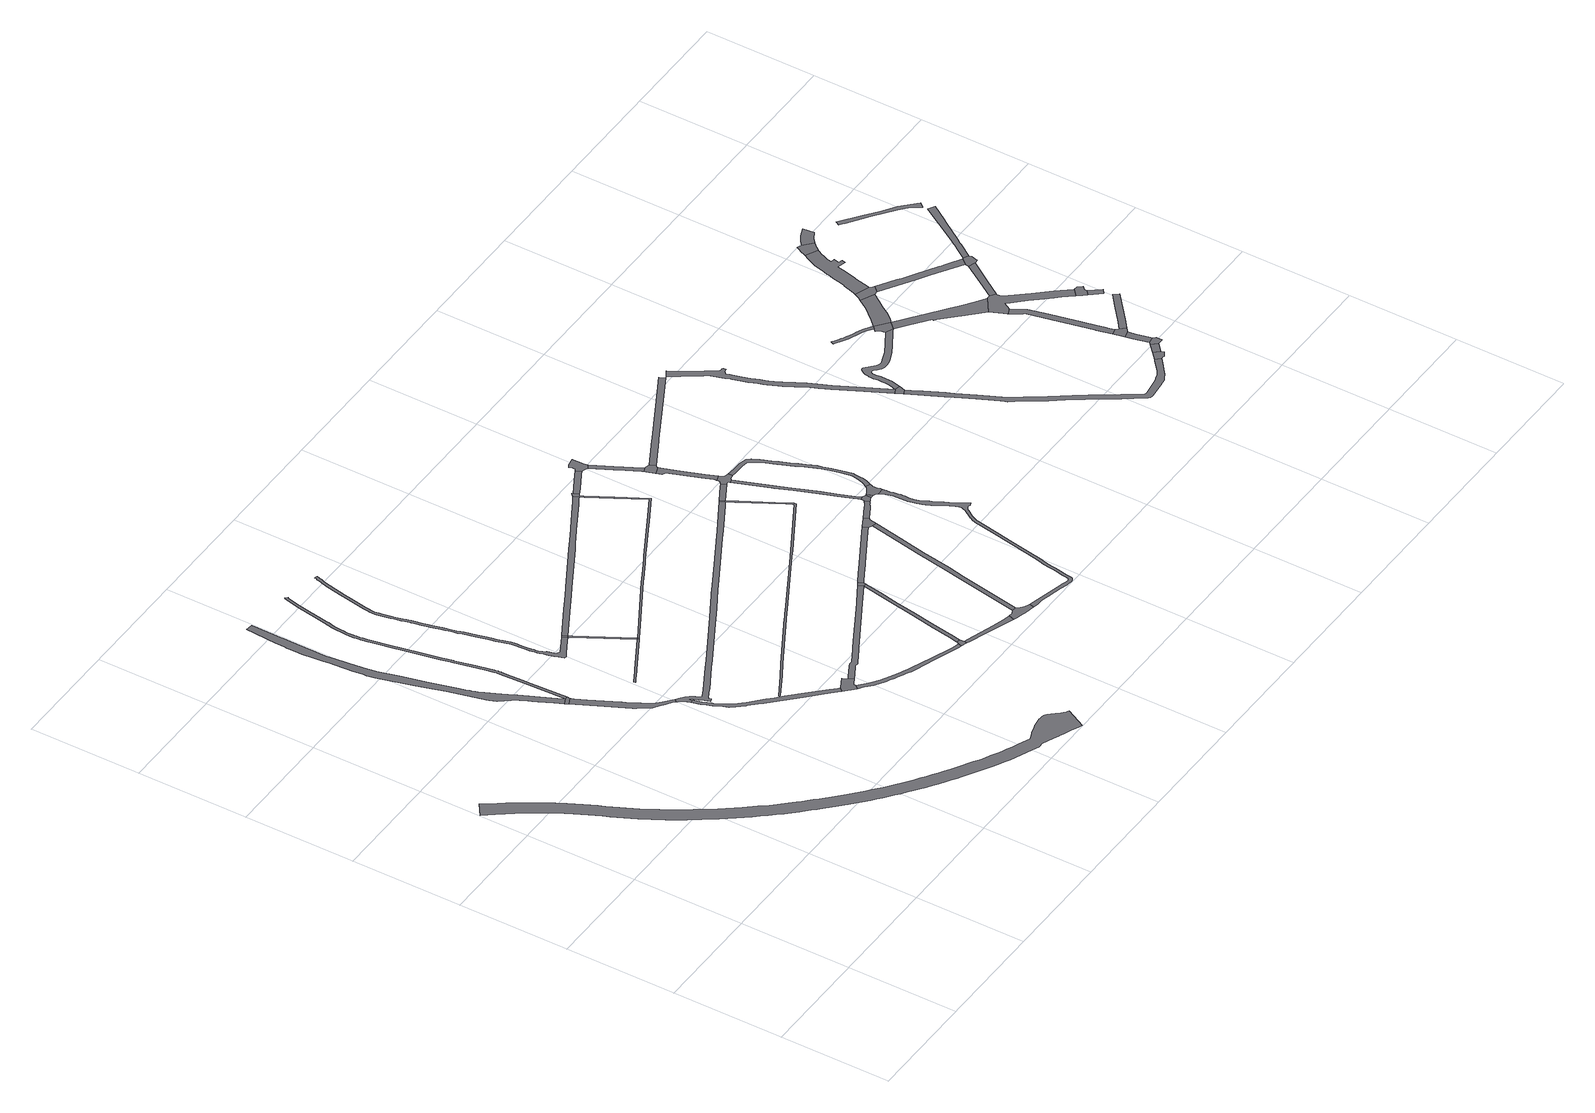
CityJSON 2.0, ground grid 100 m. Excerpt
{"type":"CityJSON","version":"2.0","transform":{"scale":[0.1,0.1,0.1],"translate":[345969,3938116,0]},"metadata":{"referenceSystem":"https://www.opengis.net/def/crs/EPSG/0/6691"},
"CityObjects":{
"road1":{"type":"Road","attributes":{"function":"3","RoadStructureAttribute.sectionType":"1"},"geometry":[{"type":"MultiSurface","lod":"1","boundaries":[[[0,1,2,3,4,5,6,7,8,9,10,11,12,13,14,15,16,17,18,19,20,21,22,23,24,25,26,27,28,29,30,31,32,33,34,35,36,37,38,39,40,41,42,43,44,45,46,47,48,49,50,51,52,53,54,55,56,57,58,59,60,61,62,63,64,65,66,67,68,69,70,71,72,73,74,75,76,77,78,79,80,81,82,83,84,85,86,87,88,89,90,91,92,93,94,95,96,97,98,99,100,101,102,103,104,105,106,107,108,109,110,111,112,113,114,115,116,117,118,119,120,121,122,123,124,125,126,127,128,129,130,131,132,133,134,135,136,137,138,139,140,141,142,143,144,145,146,147,148,149,150,151,152,153,154,155,156,157,158,159,160,161,162,163,164,165,166,167,168,169,170,171,172,173,174,175,176,177,178,179,180,181,182,183,184,185,186,187,188,189,190,191,192,193,194,195,196,197,198,199,200,201,202,203,204]]]}]},
"road2":{"type":"Road","geometry":[{"type":"MultiSurface","lod":"1","boundaries":[[[205,206,207,208,209]]]}]},
"road3":{"type":"Road","attributes":{"RoadStructureAttribute.sectionType":"1"},"geometry":[{"type":"MultiSurface","lod":"1","boundaries":[[[210,211,212,213,214,215,216,217,218,219,220,221,222,223,224,225,226,227,228,229,230,231,232,233,234,235,236,237,238,239,240,241,242,243,244,245,246,247,248,249,250,205,209,251,252,253,254,255,256,257,258,259,260,261,262,263,264,265,266,267,268,269,270,271,272,273,274,275,276,277,278,279,280,281,282,283]]]}]},
"road4":{"type":"Road","geometry":[{"type":"MultiSurface","lod":"1","boundaries":[[[284,285,286,287,288,289,290,291,292,293,294,295,296,297,207,206,298,299,300,301,302,303,304,305,306,307,308,309,310,311,312]]]}]},
"road5":{"type":"Road","attributes":{"RoadStructureAttribute.sectionType":"1"},"geometry":[{"type":"MultiSurface","lod":"1","boundaries":[[[313,314,315,316,317,318,319,320,321,322,323,324,325,326,327,328,329,330,331,332,333,334,335,336,337,338,339,340,341,342,343,209,208,344,345,346,347,348,349,350,351,352,353,354,355,356,357,358,359,360,361,362,363,364,365,366,367,368,369,370,371,372,373,374,375,376,377,378,379,380]]]}]},
"road6":{"type":"Road","geometry":[{"type":"MultiSurface","lod":"1","boundaries":[[[381,382,383,384,385,386,387,388,389,390,391,392,393,394,395,396,397,398,399,400,401,402,403,404,405,406,407,408,409,410,411,412]]]}]},
"road7":{"type":"Road","attributes":{"RoadStructureAttribute.sectionType":"1"},"geometry":[{"type":"MultiSurface","lod":"1","boundaries":[[[413,414,415,416,417,418,419,420,421]]]}]},
"road8":{"type":"Road","geometry":[{"type":"MultiSurface","lod":"1","boundaries":[[[422,423,424,425]]]}]},
"road9":{"type":"Road","attributes":{"RoadStructureAttribute.sectionType":"1"},"geometry":[{"type":"MultiSurface","lod":"1","boundaries":[[[426,427,428,429,430,431,432,433,434,435,436,437,438,439,440,441,442,443,444,445,446,447,448,449,450,451,452,453,454,455,456,457,458,459,460,461,462,463,464,465,466,467,468,469,470,471,472,473,474,475,476,477,478,479,480,481,482,483,484,485,486,487,488,489,490,491,492,493,494,495,496,497,498,499,500,501,502,503,504,505,506,507,508,509,510,511,512,513,514,515,516,517,518,519,520,521,522,523,524,525,526,527,528,529,530,531,532,533,534,535,536,537,538,539,540,541,542,543,544,545,546,547,548,549,550,551,552,553,422,425]]]}]},
"road10":{"type":"Road","geometry":[{"type":"MultiSurface","lod":"1","boundaries":[[[554,555,556,557,558,559,560,398,397,561,562,563,564,565,566]]]}]},
"road11":{"type":"Road","attributes":{"RoadStructureAttribute.sectionType":"1"},"geometry":[{"type":"MultiSurface","lod":"1","boundaries":[[[567,568,423,422,569,421]]]}]},
"road12":{"type":"Road","geometry":[{"type":"MultiSurface","lod":"1","boundaries":[[[420,570,571,567,421]]]}]},
"road13":{"type":"Road","attributes":{"RoadStructureAttribute.sectionType":"1"},"geometry":[{"type":"MultiSurface","lod":"1","boundaries":[[[572,573,574,575,576,577,578,579,580,581,582,583,584,585,586,587,588,589,590,591,592,593,594,595,596,597,598,599,600,601,602,603,604,605,606,554,566]]]}]},
"road14":{"type":"Road","attributes":{"RoadStructureAttribute.sectionType":"1"},"geometry":[{"type":"MultiSurface","lod":"1","boundaries":[[[557,607,608,609,610,611,612,613,614,615,616,617,618,619,620,621,622,623,624,625,626,627,628,629,630,631,632,633,634,635,619,636,637,638,639,640,641,642,643,644,645,646,558]]]}]},
"road15":{"type":"Road","attributes":{"RoadStructureAttribute.sectionType":"1"},"geometry":[{"type":"MultiSurface","lod":"1","boundaries":[[[647,648,649,650,651,652,653,654,655,656,657,658,659,660,661,662,663,664,665,666,667,668,669,670,671,672,673,674,675,676,677,678,679,680,681,682,683,684,685,686,687,688,689,690,691,692,693,694,695,696,697,698,669,699,700,701,702,703,704,705,706,707,708,709,710,711,712,713,714,715,716,717,312,311,718,719,381,412]]]}]},
"road16":{"type":"Road","geometry":[{"type":"MultiSurface","lod":"1","boundaries":[[[720,627,626,721,595,594,722]]]}]},
"road17":{"type":"Road","attributes":{"RoadStructureAttribute.sectionType":"1"},"geometry":[{"type":"MultiSurface","lod":"1","boundaries":[[[723,724,725,726,727,728,729,730,731,732,733,424,423,734,735,736,737,738,739,740,741,742,743,744]]]}]},
"road18":{"type":"Road","attributes":{"RoadStructureAttribute.sectionType":"1"},"geometry":[{"type":"MultiSurface","lod":"1","boundaries":[[[745,746,747,748,749,720,722,750,751,752,753]]]}]},
"road19":{"type":"Road","attributes":{"RoadStructureAttribute.sectionType":"1"},"geometry":[{"type":"MultiSurface","lod":"1","boundaries":[[[754,723,744,755,756,757,758,759,760,761,762,763,764,765,571,570,766,767,768,769,770,771,772,773,774,775,776,777,778,779,780,781,782,783]]]}]},
"road20":{"type":"Road","geometry":[{"type":"MultiSurface","lod":"1","boundaries":[[[784,785,786,636,619,635]]]}]},
"road21":{"type":"Road","geometry":[{"type":"MultiSurface","lod":"1","boundaries":[[[787,788,789,790,791,792,793,794,795,796,797,745,753]]]}]},
"road22":{"type":"Road","attributes":{"RoadStructureAttribute.sectionType":"1"},"geometry":[{"type":"MultiSurface","lod":"1","boundaries":[[[798,799,800,801,802,786,785,803,804,805,806,807,808]]]}]},
"road23":{"type":"Road","attributes":{"RoadStructureAttribute.sectionType":"1"},"geometry":[{"type":"MultiSurface","lod":"1","boundaries":[[[809,810,811,812,795,794,813,814,815,816,817,818]]]}]},
"road24":{"type":"Road","geometry":[{"type":"MultiSurface","lod":"1","boundaries":[[[819,820,821,822,823,824,825,783,782]]]}]},
"road25":{"type":"Road","geometry":[{"type":"MultiSurface","lod":"1","boundaries":[[[699,669,698,826]]]}]},
"road26":{"type":"Road","geometry":[{"type":"MultiSurface","lod":"1","boundaries":[[[827,828,829,798,808,818,817]]]}]},
"road27":{"type":"Road","attributes":{"RoadStructureAttribute.sectionType":"1"},"geometry":[{"type":"MultiSurface","lod":"1","boundaries":[[[790,830,831,832,833,834,835,836,837,838,839,840,841,842,843,844,845,846,847,848,849,850,851,852,853,854,855,856,857,858,859,860,861,862,863,864,865,866,867,868,869,870,871,872,873,874,875,876,877,878,879,880,881,882,883,884,885,886,887,888,889,890,891,892,893,894,895,896,897,898,899,900,901,902,903,904,905,906,907,908,909,910,911,912,913,914,915,916,917,918,919,920,921,922,923,924,925,926,927,928,929,930,931,932,933,934,935,936,937,938,939,940,941,942,943,944,945,946,947,948,949,950,951,952,953,954,955,956,791]]]}]},
"road28":{"type":"Road","geometry":[{"type":"MultiSurface","lod":"1","boundaries":[[[957,958,959,960,961,962,963,823,822,964,965,966,967,968,969,970,971,972,973]]]}]},
"road29":{"type":"Road","attributes":{"RoadStructureAttribute.sectionType":"1"},"geometry":[{"type":"MultiSurface","lod":"1","boundaries":[[[974,826,698,975,976]]]}]},
"road30":{"type":"Road","attributes":{"RoadStructureAttribute.sectionType":"1"},"geometry":[{"type":"MultiSurface","lod":"1","boundaries":[[[977,978,979,980,966,965,981,982,983,984]]]}]},
"road31":{"type":"Road","attributes":{"RoadStructureAttribute.sectionType":"1"},"geometry":[{"type":"MultiSurface","lod":"1","boundaries":[[[985,986,987,829,828,988,989,990,991,992,993,994,995,996]]]}]},
"road32":{"type":"Road","geometry":[{"type":"MultiSurface","lod":"1","boundaries":[[[997,998,999,1000,977,984,1001,1002]]]}]},
"road33":{"type":"Road","attributes":{"RoadStructureAttribute.sectionType":"1"},"geometry":[{"type":"MultiSurface","lod":"1","boundaries":[[[1003,1004,1005,997,1002,1006,1007,1008,1009,1010,1011]]]}]},
"road34":{"type":"Road","geometry":[{"type":"MultiSurface","lod":"1","boundaries":[[[1010,1012,1013,976,975,1014,1015,1016,1017,1018,1019,1020,1021,1022,1023,1024,1025,1026,1027,1011]]]}]},
"road35":{"type":"Road","attributes":{"RoadStructureAttribute.sectionType":"1"},"geometry":[{"type":"MultiSurface","lod":"1","boundaries":[[[1028,1029,1030,1031,1032,1033,1034,1035,1018,1017,1036,1037,1038,1039,1040,1041,1042,1043]]]}]},
"road36":{"type":"Road","geometry":[{"type":"MultiSurface","lod":"1","boundaries":[[[1044,1028,1043,1045,1046,996,995,1047,1048,1049,1050,1051,1052]]]}]},
"road37":{"type":"Road","attributes":{"RoadStructureAttribute.sectionType":"1"},"geometry":[{"type":"MultiSurface","lod":"1","boundaries":[[[1051,1053,1054,1055,1052]]]}]},
"road38":{"type":"Road","geometry":[{"type":"MultiSurface","lod":"1","boundaries":[[[1056,1057,1055,1054,1058,1059,1060,902,901,1061,1062,1063,1064,1065,1066,1067]]]}]},
"road39":{"type":"Road","attributes":{"RoadStructureAttribute.sectionType":"1"},"geometry":[{"type":"MultiSurface","lod":"1","boundaries":[[[1021,1068,1069,1070,1071,1072,1073,1074,1075,1076,1077,1078,1079,1080,1081,1082,1083,1084,1085,1086,1087,1088,1067,1066,1089,1090,1091,1092,1093,1094,1095,1096,1097,1098,1099,1100,1101,1102,1103,1104,1105,1106,1107,1108,1109,1110,1111,1112,1113,1114,1022]]]}]},
"road40":{"type":"Road","attributes":{"RoadStructureAttribute.sectionType":"7"},"geometry":[{"type":"MultiSurface","lod":"1","boundaries":[[[1115,1116,1117,1118,1000,999,1119,1120,1121,1122]]]}]},
"road41":{"type":"Road","attributes":{"RoadStructureAttribute.sectionType":"1"},"geometry":[{"type":"MultiSurface","lod":"1","boundaries":[[[1123,1124,1125,1126,1127,1128,1129,1130,1131,1132,1133,1134,1135,1136,1137,1138,1139,1140,1141,1142,1143,1144,1145,1146,1147,1148,1149,1150,1151,1152,1153,1154,1155,1156,1157,1158,1159,1160,1161,1162,1163,1164,1165,1166,1167,1168,1169,1170,1171,1172,1173,1174,1175,1176,1177,1178,1179,1180,1181,1182,1183]]]}]},
"road42":{"type":"Road","geometry":[{"type":"MultiSurface","lod":"1","boundaries":[[[1148,1184,1185,1186,1149]]]}]},
"road43":{"type":"Road","attributes":{"RoadStructureAttribute.sectionType":"1"},"geometry":[{"type":"MultiSurface","lod":"1","boundaries":[[[1186,1187,1188,1189,1190,1191,1192,1193,1194,1195,1196,1197,1198,1199,1200,1201,1202,1203,1204,1205,1206,1207,1208,1209,1210,1211,1212,1213,1214,1215,1216,1217,1218,1219,1220,1221,1222,1223,1224,1225,1226,1227,1228,1229,1230,1231,1232,1233,1234,1235,1236,1237,1238,1239,1240,1149]]]}]},
"road44":{"type":"Road","attributes":{"RoadStructureAttribute.sectionType":"1"},"geometry":[{"type":"MultiSurface","lod":"1","boundaries":[[[1184,1241,1242,1243,1244,1245,1246,1247,1248,1249,1250,1251,1252,1253,1254,1255,1256,1257,1258,1259,1260,1261,1262,1263,1264,1265,1266,1267,1268,1269,1270,1271,1272,1273,1274,1275,1276,1277,1278,1279,1280,1281,1282,1283,1284,1285,1286,1287,1288,1289,1290,1291,1292,1293,1294,1295,1296,1297,1298,1299,1300,1185]]]}]},
"road45":{"type":"Road","attributes":{"RoadStructureAttribute.sectionType":"1"},"geometry":[{"type":"MultiSurface","lod":"1","boundaries":[[[1301,1302,1303,1304,1305,1306,1307,1308,1309,1310,1311,1312,1313,1314,1315,1316,1317,1318,1319,1320,1321,1322,1323,1324,1325,1326,1327]]]}]},
"road46":{"type":"Road","geometry":[{"type":"MultiSurface","lod":"1","boundaries":[[[1328,1329,1215,1214,1330,1327,1326]]]}]},
"road47":{"type":"Road","attributes":{"RoadStructureAttribute.sectionType":"1"},"geometry":[{"type":"MultiSurface","lod":"1","boundaries":[[[1331,1332,1333,1334,1335,1336,1337,1327,1330,1338,1339,1340,1341,1342,1343,1344]]]}]},
"road48":{"type":"Road","geometry":[{"type":"MultiSurface","lod":"1","boundaries":[[[1345,1346,1347,1348,1271,1270,1349,1350,1351]]]}]},
"road49":{"type":"Road","attributes":{"RoadStructureAttribute.sectionType":"1"},"geometry":[{"type":"MultiSurface","lod":"1","boundaries":[[[1214,1352,1353,1354,1355,1356,1357,1358,1359,1360,1361,1362,1363,1364,1365,1366,1367,1368,1330]]]}]},
"road50":{"type":"Road","attributes":{"RoadStructureAttribute.sectionType":"1"},"geometry":[{"type":"MultiSurface","lod":"1","boundaries":[[[1348,1347,1369,1370]]]}]},
"road51":{"type":"Road","geometry":[{"type":"MultiSurface","lod":"1","boundaries":[[[1371,1372,1373,1374,1375,1376,1377,1331,1344]]]}]},
"road52":{"type":"Road","geometry":[{"type":"MultiSurface","lod":"1","boundaries":[[[1369,1378,1379,1380,1381,1370]]]}]},
"road53":{"type":"Road","attributes":{"RoadStructureAttribute.sectionType":"1"},"geometry":[{"type":"MultiSurface","lod":"1","boundaries":[[[1382,1383,1384,1385,1386,1381,1380]]]}]},
"road54":{"type":"Road","attributes":{"RoadStructureAttribute.sectionType":"1"},"geometry":[{"type":"MultiSurface","lod":"1","boundaries":[[[1387,1388,1389,1390,1391,1392,1393,1394,1395,1396,1397,1398,1399,1400,1401,1402,1403,1404,1405,1406,1407,1408,1409]]]}]},
"road55":{"type":"Road","geometry":[{"type":"MultiSurface","lod":"1","boundaries":[[[1396,1384,1383,1410,1411,1397]]]}]},
"road56":{"type":"Road","attributes":{"RoadStructureAttribute.sectionType":"1"},"geometry":[{"type":"MultiSurface","lod":"1","boundaries":[[[1412,1413,1414,1415,1416,1417,1418,1419,1420,1421,1422,1423,1424,1425,1375,1374,1426,1427,1428,1429,1430,1431,1432,1433,1434,1435,1436,1437,1438,1439,1440,1441,1442]]]}]},
"road57":{"type":"Road","geometry":[{"type":"MultiSurface","lod":"1","boundaries":[[[1408,1443,1444,1445,1446,1447,1448,1449,1450,1451,1452,1453,1454,1455,1456,1457,1458,1459,1460,1461,1361,1360,1462,1463,1464,1465,1466,1467,1468,1409]]]}]},
"road58":{"type":"Road","attributes":{"RoadStructureAttribute.sectionType":"1"},"geometry":[{"type":"MultiSurface","lod":"1","boundaries":[[[1469,1470,1471,1472,1473,1474,1475,1476,1477,1478,1372,1371,1479,1480,1481,1482]]]}]},
"road59":{"type":"Road","attributes":{"RoadStructureAttribute.sectionType":"1"},"geometry":[{"type":"MultiSurface","lod":"1","boundaries":[[[1483,1484,1485,1486,1487,1411,1410,1488,1489,1490]]]}]},
"road60":{"type":"Road","geometry":[{"type":"MultiSurface","lod":"1","boundaries":[[[1441,1491,1492,1493,1494,1495,1496,1497,1498,1442]]]}]},
"road61":{"type":"Road","attributes":{"RoadStructureAttribute.sectionType":"1"},"geometry":[{"type":"MultiSurface","lod":"1","boundaries":[[[1499,1461,1460,1500,1501,1502,1503]]]}]},
"road62":{"type":"Road","geometry":[{"type":"MultiSurface","lod":"1","boundaries":[[[1453,1452,1504,1505,1506,1507,1508,1509]]]}]},
"road63":{"type":"Road","attributes":{"RoadStructureAttribute.sectionType":"1"},"geometry":[{"type":"MultiSurface","lod":"1","boundaries":[[[1506,1505,1510,1511,1512,1513]]]}]},
"road64":{"type":"Road","attributes":{"RoadStructureAttribute.sectionType":"1"},"geometry":[{"type":"MultiSurface","lod":"1","boundaries":[[[1514,1515,1516,1517,1518,1495,1494,1519,1520,1521,1522,1523,1524,1525]]]}]},
"road65":{"type":"Road","geometry":[{"type":"MultiSurface","lod":"1","boundaries":[[[1526,1469,1482,1527,1503,1502,1528,1529,1530]]]}]},
"road66":{"type":"Road","attributes":{"RoadStructureAttribute.sectionType":"1"},"geometry":[{"type":"MultiSurface","lod":"1","boundaries":[[[1531,1532,1533,1534,1535,1536,1537,1538,1539,1540,1541,1542,1543,1544,1545,1546,1526,1530]]]}]},
"road67":{"type":"Road","attributes":{"RoadStructureAttribute.sectionType":"1"},"geometry":[{"type":"MultiSurface","lod":"1","boundaries":[[[1547,1548,1549,1550,1551,1552,1553,1554,1555,1556,1557,1558,1559,1560,1561,1562]]]}]}
},
"vertices":[
[82,3353,0],[225,3168,0],[245,3136,0],[275,3088,0],[305,3039,0],[325,3003,0],[334,2990,0],[362,2940,0],[387,2893,0],[391,2887,0],[419,2833,0],[447,2779,0],[473,2725,0],[498,2674,0],[521,2622,0],[545,2570,0],[569,2518,0],[593,2469,0],[617,2419,0],[642,2370,0],[668,2321,0],[694,2274,0],[720,2227,0],[748,2180,0],[775,2134,0],[776,2134,0],[806,2086,0],[838,2037,0],[870,1989,0],[902,1942,0],[942,1885,0],[982,1829,0],[1023,1774,0],[1065,1719,0],[1104,1669,0],[1143,1619,0],[1184,1570,0],[1225,1522,0],[1266,1475,0],[1308,1428,0],[1350,1382,0],[1393,1337,0],[1426,1303,0],[1459,1269,0],[1493,1236,0],[1526,1202,0],[1563,1166,0],[1599,1130,0],[1635,1094,0],[1672,1059,0],[1706,1028,0],[1741,997,0],[1775,966,0],[1810,936,0],[1848,903,0],[1886,871,0],[1925,840,0],[1964,809,0],[2006,776,0],[2049,743,0],[2092,711,0],[2135,680,0],[2179,649,0],[2223,618,0],[2268,588,0],[2313,558,0],[2357,530,0],[2401,502,0],[2445,475,0],[2490,447,0],[2535,420,0],[2580,393,0],[2626,367,0],[2672,341,0],[2719,316,0],[2766,291,0],[2813,267,0],[2861,244,0],[2909,222,0],[2957,202,0],[3006,182,0],[3070,155,0],[3114,156,0],[3164,135,0],[3211,116,0],[3258,96,0],[3280,87,0],[3282,86,0],[3305,76,0],[3369,49,0],[3433,22,0],[3435,21,0],[3471,6,0],[3563,188,0],[3534,204,0],[3525,212,0],[3516,219,0],[3507,226,0],[3499,234,0],[3488,247,0],[3478,261,0],[3467,275,0],[3456,287,0],[3445,299,0],[3433,310,0],[3420,320,0],[3407,328,0],[3390,332,0],[3372,334,0],[3354,334,0],[3336,333,0],[3313,330,0],[3291,326,0],[3285,325,0],[3283,325,0],[3268,321,0],[3246,316,0],[3212,305,0],[3179,293,0],[3146,280,0],[3113,267,0],[3052,293,0],[3004,313,0],[2957,332,0],[2912,353,0],[2866,375,0],[2821,398,0],[2775,422,0],[2730,446,0],[2685,471,0],[2641,497,0],[2597,523,0],[2552,550,0],[2508,577,0],[2465,604,0],[2421,631,0],[2379,659,0],[2335,688,0],[2291,717,0],[2248,747,0],[2205,777,0],[2163,808,0],[2121,839,0],[2079,871,0],[2038,903,0],[2000,933,0],[1963,964,0],[1926,995,0],[1889,1026,0],[1854,1056,0],[1821,1086,0],[1787,1116,0],[1754,1147,0],[1718,1181,0],[1683,1216,0],[1647,1251,0],[1611,1287,0],[1578,1321,0],[1544,1354,0],[1512,1387,0],[1480,1419,0],[1438,1464,0],[1396,1509,0],[1356,1554,0],[1335,1578,0],[1278,1648,0],[1200,1745,0],[1117,1849,0],[1079,1900,0],[1040,1955,0],[1001,2010,0],[969,2057,0],[938,2103,0],[934,2110,0],[907,2150,0],[878,2198,0],[851,2242,0],[824,2287,0],[798,2332,0],[773,2378,0],[749,2425,0],[724,2472,0],[701,2521,0],[677,2570,0],[654,2620,0],[631,2671,0],[607,2724,0],[581,2778,0],[554,2834,0],[525,2889,0],[497,2944,0],[467,2998,0],[453,3023,0],[438,3049,0],[408,3100,0],[390,3130,0],[378,3150,0],[347,3200,0],[314,3251,0],[281,3302,0],[247,3352,0],[212,3402,0],[209,3406,0],[127,3527,0],[9,3447,0],
[1512,3603,0],[1526,3575,0],[1589,3607,0],[1589,3631,0],[1565,3630,0],
[933,6207,0],[927,6125,0],[922,6005,0],[917,5933,0],[912,5841,0],[911,5816,0],[911,5763,0],[913,5678,0],[920,5567,0],[929,5500,0],[934,5457,0],[936,5442,0],[941,5390,0],[946,5302,0],[952,5228,0],[963,5134,0],[965,5106,0],[971,5069,0],[979,5036,0],[996,4978,0],[1062,4736,0],[1067,4717,0],[1093,4629,0],[1138,4472,0],[1210,4187,0],[1220,4151,0],[1227,4131,0],[1239,4100,0],[1242,4093,0],[1252,4071,0],[1273,4044,0],[1287,4025,0],[1305,4002,0],[1321,3984,0],[1338,3963,0],[1357,3927,0],[1366,3906,0],[1385,3865,0],[1398,3835,0],[1417,3794,0],[1475,3677,0],[1564,3631,0],[1554,3651,0],[1400,3977,0],[1388,4001,0],[1323,4134,0],[1305,4173,0],[1289,4207,0],[1285,4215,0],[1276,4238,0],[1258,4282,0],[1253,4293,0],[1245,4325,0],[1234,4357,0],[1220,4409,0],[1158,4651,0],[1140,4724,0],[1103,4869,0],[1078,4970,0],[1065,5014,0],[1050,5075,0],[1043,5116,0],[1034,5178,0],[1030,5206,0],[1017,5319,0],[1002,5441,0],[999,5471,0],[995,5513,0],[995,5603,0],[994,5787,0],[994,5840,0],[994,5904,0],[994,5911,0],[997,6203,0],
[1960,2947,0],[1910,2991,0],[1905,2999,0],[1878,3034,0],[1859,3063,0],[1838,3100,0],[1827,3120,0],[1818,3136,0],[1797,3175,0],[1767,3235,0],[1734,3301,0],[1645,3484,0],[1601,3577,0],[1591,3600,0],[1550,3526,0],[1651,3319,0],[1724,3167,0],[1752,3121,0],[1770,3093,0],[1780,3082,0],[1790,3067,0],[1800,3048,0],[1815,3025,0],[1841,2991,0],[1888,2958,0],[1933,2925,0],[1976,2892,0],[1996,2872,0],[2020,2895,0],
[1411,6150,0],[1406,6136,0],[1397,6099,0],[1377,6018,0],[1342,5814,0],[1328,5734,0],[1311,5649,0],[1304,5599,0],[1300,5554,0],[1298,5515,0],[1299,5474,0],[1301,5438,0],[1301,5433,0],[1305,5401,0],[1307,5379,0],[1308,5374,0],[1314,5334,0],[1328,5262,0],[1364,5083,0],[1372,5047,0],[1416,4832,0],[1440,4718,0],[1457,4635,0],[1460,4620,0],[1519,4355,0],[1536,4279,0],[1540,4257,0],[1541,4250,0],[1542,4234,0],[1542,4227,0],[1550,4000,0],[1575,3999,0],[1574,4032,0],[1570,4145,0],[1567,4227,0],[1567,4234,0],[1566,4253,0],[1565,4260,0],[1561,4284,0],[1559,4293,0],[1517,4483,0],[1485,4623,0],[1485,4625,0],[1465,4721,0],[1437,4856,0],[1388,5088,0],[1384,5110,0],[1338,5339,0],[1333,5377,0],[1329,5404,0],[1326,5435,0],[1326,5437,0],[1324,5475,0],[1323,5515,0],[1325,5552,0],[1329,5596,0],[1335,5645,0],[1348,5706,0],[1353,5730,0],[1367,5811,0],[1368,5819,0],[1388,5936,0],[1401,6012,0],[1409,6046,0],[1430,6130,0],[1433,6136,0],[1435,6138,0],[1416,6157,0],
[2058,2767,0],[2081,2691,0],[2098,2646,0],[2115,2602,0],[2151,2525,0],[2169,2482,0],[2171,2483,0],[2200,2439,0],[2256,2378,0],[2260,2374,0],[2344,2287,0],[2354,2277,0],[2468,2168,0],[2582,2051,0],[2687,1948,0],[2760,1876,0],[2805,1835,0],[2833,1866,0],[2823,1875,0],[2774,1924,0],[2633,2067,0],[2517,2186,0],[2458,2241,0],[2407,2289,0],[2293,2398,0],[2223,2473,0],[2177,2540,0],[2142,2614,0],[2138,2626,0],[2109,2702,0],[2090,2759,0],[2086,2773,0],
[2155,3356,0],[2137,3345,0],[2024,3282,0],[2031,3269,0],[2060,3285,0],[2146,3333,0],[2163,3343,0],[2483,3522,0],[2477,3536,0],
[2206,4014,0],[2219,4022,0],[2199,4065,0],[2183,4056,0],
[2070,3993,0],[2024,3968,0],[2016,3973,0],[1991,3986,0],[1971,4061,0],[1958,4073,0],[1953,4092,0],[1949,4103,0],[1942,4126,0],[1937,4144,0],[1935,4161,0],[1932,4184,0],[1931,4197,0],[1930,4213,0],[1928,4238,0],[1926,4266,0],[1924,4306,0],[1921,4332,0],[1917,4362,0],[1911,4386,0],[1900,4430,0],[1892,4456,0],[1887,4475,0],[1876,4519,0],[1867,4557,0],[1858,4597,0],[1846,4638,0],[1833,4690,0],[1820,4741,0],[1812,4768,0],[1807,4782,0],[1799,4818,0],[1791,4854,0],[1784,4882,0],[1776,4915,0],[1763,4958,0],[1753,4998,0],[1747,5031,0],[1737,5073,0],[1725,5133,0],[1717,5167,0],[1715,5175,0],[1706,5206,0],[1699,5237,0],[1685,5295,0],[1678,5325,0],[1671,5355,0],[1661,5405,0],[1657,5434,0],[1657,5439,0],[1653,5471,0],[1654,5492,0],[1657,5527,0],[1662,5555,0],[1695,5741,0],[1702,5777,0],[1736,5940,0],[1752,6005,0],[1759,6031,0],[1764,6051,0],[1770,6066,0],[1775,6080,0],[1751,6088,0],[1746,6074,0],[1740,6058,0],[1735,6038,0],[1727,6011,0],[1711,5946,0],[1677,5779,0],[1670,5746,0],[1637,5559,0],[1632,5531,0],[1629,5493,0],[1628,5470,0],[1632,5436,0],[1632,5434,0],[1636,5401,0],[1647,5350,0],[1653,5319,0],[1661,5289,0],[1674,5231,0],[1682,5200,0],[1693,5161,0],[1695,5152,0],[1701,5127,0],[1713,5068,0],[1723,5026,0],[1729,4993,0],[1739,4951,0],[1752,4908,0],[1759,4875,0],[1767,4848,0],[1775,4813,0],[1783,4776,0],[1787,4764,0],[1796,4735,0],[1809,4684,0],[1822,4632,0],[1833,4591,0],[1843,4551,0],[1852,4513,0],[1863,4468,0],[1876,4423,0],[1887,4381,0],[1892,4357,0],[1897,4329,0],[1900,4304,0],[1901,4264,0],[1903,4236,0],[1905,4211,0],[1907,4182,0],[1910,4157,0],[1913,4139,0],[1918,4119,0],[1925,4096,0],[1929,4085,0],[1933,4067,0],[1938,4041,0],[1941,4024,0],[1947,3999,0],[1948,3995,0],[1953,3980,0],[1966,3947,0],[1983,3901,0],[1987,3897,0],[1995,3896,0],[2036,3919,0],[2167,3992,0],
[2926,1780,0],[2926,1799,0],[2931,1801,0],[2985,1831,0],[2961,1873,0],[2936,1917,0],[2840,1866,0],[2812,1829,0],[2823,1818,0],[2879,1765,0],[2884,1760,0],[2887,1756,0],[2897,1746,0],
[2490,3543,0],[2236,3991,0],[2219,3992,0],
[2497,3529,0],[2491,3542,0],
[2910,1735,0],[2918,1729,0],[2943,1711,0],[2968,1691,0],[2985,1676,0],[3003,1659,0],[3049,1629,0],[3073,1612,0],[3098,1598,0],[3123,1585,0],[3163,1564,0],[3190,1551,0],[3234,1529,0],[3244,1525,0],[3259,1518,0],[3297,1499,0],[3298,1498,0],[3299,1498,0],[3346,1479,0],[3526,1415,0],[3698,1353,0],[3752,1335,0],[3773,1328,0],[3783,1356,0],[3743,1369,0],[3708,1381,0],[3536,1443,0],[3335,1524,0],[3299,1540,0],[3297,1541,0],[3228,1572,0],[3195,1587,0],[3089,1647,0],[3010,1704,0],[2946,1762,0],
[3031,1856,0],[3113,1901,0],[3126,1908,0],[3154,1905,0],[3169,1915,0],[3303,1989,0],[3305,1990,0],[3328,2003,0],[3387,2035,0],[3792,2262,0],[3852,2296,0],[3973,2366,0],[3978,2368,0],[3931,2114,0],[3927,2089,0],[3886,1865,0],[3852,1678,0],[3849,1660,0],[3813,1459,0],[3800,1385,0],[3830,1380,0],[3842,1448,0],[3859,1546,0],[3882,1673,0],[3913,1846,0],[3918,1870,0],[3946,2029,0],[3981,2217,0],[4007,2363,0],[3953,2410,0],[3888,2372,0],[3769,2303,0],[3364,2077,0],[3305,2045,0],[3303,2044,0],[3280,2031,0],[3146,1957,0],[3120,1959,0],[3095,1946,0],[2986,1886,0],
[2080,2799,0],[2082,2805,0],[2097,2775,0],[2115,2735,0],[2134,2690,0],[2151,2643,0],[2178,2656,0],[2173,2670,0],[2178,2686,0],[2265,2728,0],[2266,2728,0],[2501,2858,0],[2574,2898,0],[2900,3079,0],[3128,3206,0],[3318,3314,0],[3321,3315,0],[3369,3342,0],[3611,3476,0],[3871,3620,0],[3949,3663,0],[4215,3812,0],[4257,3836,0],[4295,3768,0],[4493,3416,0],[4521,3366,0],[4521,3363,0],[4521,3357,0],[4037,3088,0],[3967,3049,0],[3444,2761,0],[3358,2714,0],[3313,2688,0],[3311,2687,0],[2831,2417,0],[2700,2343,0],[2494,2227,0],[2501,2214,0],[2717,2335,0],[2840,2405,0],[3311,2670,0],[3313,2671,0],[3366,2701,0],[3420,2731,0],[3973,3036,0],[4045,3075,0],[4535,3348,0],[4536,3363,0],[4535,3371,0],[4508,3419,0],[4320,3754,0],[4270,3843,0],[4234,3878,0],[4165,3839,0],[3925,3704,0],[3874,3676,0],[3570,3508,0],[3345,3384,0],[3321,3370,0],[3319,3369,0],[3005,3193,0],[2877,3121,0],[2551,2940,0],[2472,2897,0],[2236,2766,0],[2166,2733,0],[2156,2733,0],[2135,2778,0],[2114,2816,0],[2089,2845,0],[2059,2868,0],[2005,2862,0],[2031,2829,0],
[3837,1338,0],[3799,1380,0],[3828,1309,0],
[3672,4891,0],[3640,4871,0],[3618,4859,0],[3489,4786,0],[3337,4701,0],[3335,4699,0],[3261,4658,0],[3111,4574,0],[2709,4350,0],[2625,4303,0],[2474,4218,0],[2531,4195,0],[2649,4261,0],[2730,4306,0],[3135,4532,0],[3195,4566,0],[3334,4644,0],[3336,4645,0],[3503,4739,0],[3614,4801,0],[3663,4829,0],[3691,4845,0],
[4287,1203,0],[4219,1216,0],[4121,1244,0],[3995,1287,0],[3870,1327,0],[3861,1298,0],[4009,1247,0],[4167,1188,0],[4268,1152,0],
[3695,4916,0],[3714,4804,0],[3827,4600,0],[3961,4359,0],[3727,4231,0],[3360,4031,0],[3329,4014,0],[3327,4013,0],[3265,3979,0],[3118,3898,0],[3085,3880,0],[2572,3588,0],[2502,3531,0],[2558,3563,0],[3098,3870,0],[3125,3885,0],[3296,3979,0],[3315,3989,0],[3326,3995,0],[3329,3997,0],[3388,4029,0],[3478,4078,0],[3647,4171,0],[3735,4218,0],[3981,4353,0],[3839,4608,0],[3720,4823,0],[3704,4852,0],[3727,4864,0],[3703,4908,0],
[4008,2368,0],[4012,2389,0],[3988,2430,0],
[4297,1141,0],[4340,1129,0],[4401,1113,0],[4481,1096,0],[4490,1138,0],[4451,1156,0],[4420,1181,0],[4396,1210,0],[4357,1217,0],[4329,1202,0],[4324,1200,0],
[4576,2758,0],[4526,2731,0],[4256,2581,0],[4130,2511,0],[4090,2489,0],[4017,2391,0],[4114,2448,0],[4138,2461,0],[4287,2544,0],[4549,2689,0],[4599,2716,0],
[4581,2433,0],[4543,2229,0],[4485,1917,0],[4459,1772,0],[4498,1765,0],[4526,1917,0],[4576,2188,0],[4620,2426,0],[4670,2688,0],[4631,2696,0],
[3737,4869,0],[3841,4924,0],[3925,4971,0],[3964,4992,0],[3944,5040,0],[3841,4984,0],[3762,4940,0],
[4247,3885,0],
[4682,2750,0],[4694,2767,0],[4671,2809,0],
[4522,1087,0],[4581,1086,0],[4650,1069,0],[4781,1036,0],[4848,1018,0],[4869,1013,0],[4895,1010,0],[4917,1011,0],[4941,1029,0],[4943,1042,0],[4947,1073,0],[4952,1111,0],[4960,1151,0],[4969,1205,0],[4976,1246,0],[4986,1300,0],[5000,1361,0],[5028,1502,0],[5057,1662,0],[5087,1823,0],[5110,1946,0],[5125,2026,0],[5127,2035,0],[5132,2049,0],[5137,2059,0],[5138,2061,0],[5141,2067,0],[5144,2077,0],[5148,2085,0],[5152,2091,0],[5166,2111,0],[5180,2133,0],[5200,2164,0],[5200,2165,0],[5213,2174,0],[5222,2179,0],[5232,2184,0],[5240,2184,0],[5254,2177,0],[5254,2176,0],[5282,2190,0],[5276,2200,0],[5259,2227,0],[5239,2256,0],[5223,2279,0],[5207,2312,0],[5195,2341,0],[5175,2377,0],[5161,2401,0],[5149,2422,0],[5142,2435,0],[5138,2444,0],[5132,2459,0],[5125,2479,0],[5122,2484,0],[5109,2507,0],[5097,2530,0],[5087,2554,0],[5080,2574,0],[5075,2592,0],[5073,2607,0],[5071,2624,0],[5071,2647,0],[5073,2675,0],[5073,2693,0],[5072,2713,0],[5069,2736,0],[5065,2762,0],[5061,2774,0],[5055,2791,0],[5051,2834,0],[5049,2867,0],[4986,2863,0],[4993,2852,0],[5002,2833,0],[5017,2795,0],[5023,2773,0],[5028,2754,0],[5032,2647,0],[5033,2623,0],[5036,2601,0],[5040,2580,0],[5049,2549,0],[5063,2507,0],[5073,2480,0],[5081,2459,0],[5090,2439,0],[5099,2420,0],[5112,2399,0],[5133,2370,0],[5140,2360,0],[5182,2270,0],[5193,2240,0],[5194,2224,0],[5192,2209,0],[5188,2195,0],[5179,2177,0],[5159,2146,0],[5145,2125,0],[5136,2112,0],[5131,2105,0],[5126,2096,0],[5122,2087,0],[5117,2077,0],[5114,2069,0],[5109,2059,0],[5105,2047,0],[5104,2043,0],[5100,2032,0],[5084,1944,0],[5062,1828,0],[5004,1507,0],[4976,1367,0],[4961,1305,0],[4952,1250,0],[4944,1209,0],[4935,1156,0],[4927,1116,0],[4922,1077,0],[4919,1052,0],[4912,1045,0],[4906,1041,0],[4898,1039,0],[4876,1042,0],[4846,1050,0],[4788,1065,0],[4658,1099,0],
[3952,5104,0],[3958,5093,0],[3962,5084,0],[3964,5076,0],[3965,5066,0],[3964,5058,0],[3958,5049,0],[4002,4982,0],[4022,4974,0],[4057,4993,0],[4053,5028,0],[4052,5030,0],[4052,5042,0],[4050,5072,0],[4049,5100,0],[4047,5134,0],[3975,5121,0],
[4391,3966,0],[4442,3940,0],[4418,3982,0],
[4265,4592,0],[4259,4602,0],[4255,4607,0],[4149,4814,0],[4116,4791,0],[4129,4765,0],[4220,4587,0],[4223,4578,0],
[4818,2887,0],[4807,2881,0],[4787,2872,0],[4806,2828,0],[4809,2829,0],[4825,2843,0],[4831,2847,0],[4841,2854,0],[4857,2863,0],[4864,2868,0],[4873,2873,0],[4852,2912,0],
[4324,4509,0],[4331,4527,0],[4342,4536,0],[4316,4582,0],[4231,4556,0],[4254,4486,0],
[4454,4154,0],[4384,4341,0],[4330,4488,0],[4271,4435,0],[4305,4421,0],[4406,4148,0],[4439,4054,0],[4444,4034,0],[4492,4052,0],
[4447,4016,0],[4443,4001,0],[4455,3948,0],[4467,3948,0],[4475,3944,0],[4480,3930,0],[4508,3941,0],[4519,3951,0],[4539,3954,0],[4559,3955,0],[4557,3996,0],[4522,4002,0],[4512,4007,0],[4507,4015,0],[4504,4024,0],[4501,4029,0],
[4884,2956,0],[4874,2977,0],[4810,3147,0],[4765,3266,0],[4718,3390,0],[4692,3457,0],[4646,3574,0],[4626,3627,0],[4598,3616,0],[4605,3597,0],[4662,3451,0],[4694,3368,0],[4737,3255,0],[4809,3064,0],[4846,2967,0],[4853,2945,0],
[4904,2943,0],[4858,2932,0],[4858,2921,0],[4876,2875,0],[4891,2883,0],[4904,2888,0],[4912,2890,0],[4920,2891,0],[4917,2940,0],
[4934,2892,0],[4945,2890,0],[4926,2943,0],
[4990,2977,0],[4951,2953,0],[4950,2890,0],[4965,2882,0],[4977,2874,0],[5048,2886,0],[5040,2916,0],[5038,2940,0],[5039,2953,0],[5044,2970,0],[5048,2982,0],[5008,2997,0],
[4591,3956,0],[4690,3953,0],[4723,3949,0],[4738,3945,0],[4746,3943,0],[4776,3916,0],[4815,3848,0],[4861,3731,0],[4862,3727,0],[4916,3601,0],[4929,3576,0],[4950,3532,0],[4988,3440,0],[4993,3426,0],[5017,3359,0],[5039,3267,0],[5055,3185,0],[5057,3156,0],[5054,3121,0],[5043,3077,0],[5028,3035,0],[5056,3001,0],[5068,3026,0],[5079,3068,0],[5084,3110,0],[5085,3139,0],[5086,3166,0],[5074,3235,0],[5047,3344,0],[5027,3415,0],[5016,3457,0],[4983,3543,0],[4956,3598,0],[4942,3627,0],[4895,3741,0],[4873,3795,0],[4837,3881,0],[4806,3940,0],[4779,3969,0],[4749,3982,0],[4731,3985,0],[4710,3988,0],[4704,3988,0],[4663,3991,0],[4636,3991,0],[4601,3993,0],[4578,3993,0],
[5253,5085,0],[5098,5002,0],[4606,4738,0],[4572,4720,0],[4597,4673,0],[4616,4683,0],[5085,4935,0],[5278,5038,0],
[5289,5037,0],[5422,4850,0],[5460,4797,0],[5467,4787,0],[5472,4781,0],[5478,4770,0],[5525,4636,0],[5536,4613,0],[5545,4582,0],[5557,4541,0],[5570,4497,0],[5582,4456,0],[5596,4415,0],[5609,4380,0],[5622,4341,0],[5634,4312,0],[5653,4272,0],[5670,4234,0],[5686,4200,0],[5693,4186,0],[5730,4117,0],[5774,4039,0],[5816,3949,0],[5858,3858,0],[5973,3623,0],[6083,3408,0],[6128,3430,0],[6017,3645,0],[5903,3879,0],[5871,3948,0],[5818,4062,0],[5774,4141,0],[5737,4209,0],[5726,4233,0],[5715,4255,0],[5698,4293,0],[5680,4332,0],[5669,4359,0],[5656,4397,0],[5643,4431,0],[5630,4471,0],[5618,4512,0],[5605,4555,0],[5593,4596,0],[5584,4631,0],[5570,4658,0],[5579,4669,0],[5595,4683,0],[5617,4686,0],[5618,4716,0],[5605,4718,0],[5595,4720,0],[5585,4722,0],[5576,4727,0],[5566,4736,0],[5557,4751,0],[5539,4781,0],[5515,4820,0],[5484,4859,0],[5429,4948,0],[5350,5075,0],
[6116,3343,0],[6161,3365,0],[6174,3418,0],
[6190,3479,0],[6193,3500,0],[6197,3534,0],[6198,3565,0],[6197,3607,0],[6193,3645,0],[6192,3668,0],[6193,3680,0],[6193,3685,0],[6196,3692,0],[6206,3701,0],[6209,3702,0],[6217,3702,0],[6226,3698,0],[6241,3685,0],[6253,3676,0],[6281,3653,0],[6309,3642,0],[6342,3639,0],[6373,3643,0],[6389,3648,0],[6397,3651,0],[6486,3689,0],[6562,3733,0],[6576,3741,0],[6685,3805,0],[6711,3820,0],[6738,3833,0],[6673,3862,0],[6555,3794,0],[6460,3739,0],[6376,3708,0],[6354,3697,0],[6337,3694,0],[6322,3694,0],[6305,3702,0],[6295,3709,0],[6261,3737,0],[6214,3781,0],[6206,3785,0],[6201,3785,0],[6188,3778,0],[6175,3763,0],[6163,3745,0],[6154,3725,0],[6148,3696,0],[6146,3682,0],[6145,3668,0],[6146,3642,0],[6150,3604,0],[6151,3565,0],[6150,3537,0],[6147,3507,0],[6142,3479,0],
[6121,3334,0],[6261,3050,0],[6271,3029,0],[6368,2826,0],[6453,2649,0],[6467,2615,0],[6468,2612,0],[6475,2596,0],[6485,2582,0],[6507,2551,0],[6551,2494,0],[6658,2330,0],[6772,2175,0],[6826,2094,0],[6891,1999,0],[6985,1856,0],[7096,1700,0],[7106,1683,0],[7120,1667,0],[7145,1665,0],[7151,1665,0],[7306,1685,0],[7317,1687,0],[7354,1691,0],[7365,1696,0],[7372,1700,0],[7415,1726,0],[7439,1744,0],[7497,1790,0],[7567,1847,0],[7528,1890,0],[7518,1881,0],[7420,1797,0],[7411,1791,0],[7380,1773,0],[7368,1769,0],[7340,1759,0],[7330,1756,0],[7312,1750,0],[7277,1745,0],[7159,1726,0],[7149,1725,0],[7136,1729,0],[7026,1884,0],[6932,2027,0],[6883,2099,0],[6813,2204,0],[6699,2359,0],[6592,2523,0],[6547,2581,0],[6526,2610,0],[6520,2620,0],[6515,2632,0],[6513,2635,0],[6499,2670,0],[6413,2848,0],[6336,3009,0],[6306,3072,0],[6226,3235,0],[6206,3274,0],
[6676,3987,0],[6617,4026,0],[6582,4044,0],[6544,4060,0],[6527,4066,0],[6489,4082,0],[6463,4094,0],[6430,4112,0],[6421,4117,0],[6405,4127,0],[6370,4148,0],[6352,4159,0],[6346,4163,0],[6330,4137,0],[6337,4134,0],[6355,4122,0],[6390,4101,0],[6415,4086,0],[6439,4073,0],[6449,4067,0],[6477,4055,0],[6516,4038,0],[6534,4032,0],[6570,4017,0],[6602,4000,0],[6661,3961,0],[6683,3983,0],
[6636,3935,0],[6662,3906,0],[6798,3892,0],
[6893,4237,0],[6867,4198,0],[6840,4160,0],[6827,4143,0],[6794,4101,0],[6741,4039,0],[6692,3990,0],[6810,3903,0],[6828,3917,0],[6877,3983,0],[6893,4005,0],[6925,4052,0],[6931,4060,0],[7016,4182,0],
[7645,1872,0],[7635,1889,0],[7635,1899,0],[7590,1948,0],[7585,1851,0],[7593,1850,0],[7599,1845,0],
[6847,3750,0],[7000,3630,0],[6997,3617,0],[7018,3601,0],[7158,3461,0],[7161,3458,0],[7297,3325,0],[7312,3309,0],[7314,3307,0],[7445,3401,0],[7348,3471,0],[7267,3529,0],[7240,3548,0],[7196,3583,0],[7167,3605,0],[7031,3711,0],[7003,3733,0],
[7706,1965,0],[7661,2013,0],
[7051,4183,0],[7095,4233,0],[7071,4249,0],[7063,4262,0],[6932,4311,0],[6919,4283,0],[6909,4264,0],
[7761,1966,0],[7761,2020,0],[7739,2040,0],[7680,2030,0],
[7711,2171,0],[7694,2246,0],[7634,2232,0],[7634,2230,0],[7649,2165,0],
[7407,3110,0],[7442,3064,0],[7452,3051,0],[7454,3047,0],[7458,3038,0],[7516,2760,0],[7524,2721,0],[7578,2476,0],[7580,2468,0],[7610,2335,0],[7665,2348,0],[7655,2395,0],[7645,2439,0],[7629,2515,0],[7588,2703,0],[7584,2723,0],[7577,2754,0],[7546,2895,0],[7533,2953,0],[7505,3065,0],[7490,3089,0],[7430,3187,0],[7380,3159,0],
[7731,2277,0],[7693,2323,0],
[7097,4851,0],[7083,4823,0],[7069,4793,0],[7060,4767,0],[7052,4744,0],[7031,4660,0],[7022,4626,0],[7018,4612,0],[7012,4589,0],[7002,4544,0],[6993,4507,0],[6975,4442,0],[6973,4437,0],[6940,4329,0],[7067,4277,0],[7095,4406,0],[7100,4425,0],[7129,4552,0],[7141,4603,0],[7217,4584,0],[7229,4617,0],[7189,4628,0],[7201,4674,0],[7163,4682,0],[7168,4703,0],[7175,4725,0],[7192,4769,0],[7202,4794,0],[7219,4829,0],[7228,4844,0],[7121,4898,0],
[7469,3254,0],[7501,3220,0],[7578,3139,0],[7581,3136,0],[7600,3116,0],[7687,3016,0],[7737,2959,0],[7775,2913,0],[7808,2873,0],[7846,2828,0],[7909,2880,0],[7805,3002,0],[7689,3138,0],[7657,3175,0],[7539,3313,0],[7528,3326,0],[7525,3366,0],[7529,3371,0],[7483,3402,0],[7323,3294,0],[7334,3268,0],[7339,3252,0],[7348,3231,0],[7356,3214,0],[7362,3196,0],[7377,3165,0],
[7748,3821,0],[7652,3879,0],[7608,3905,0],[7599,3911,0],[7589,3918,0],[7572,3928,0],[7502,3972,0],[7373,4053,0],[7296,4101,0],[7261,4125,0],[7290,4031,0],[7347,3994,0],[7449,3930,0],[7701,3768,0],
[8016,2589,0],[7964,2546,0],[7912,2503,0],[7889,2484,0],[7759,2377,0],[7814,2346,0],[7921,2435,0],[8053,2545,0],
[7239,4855,0],[7254,4871,0],[7268,4889,0],[7290,4914,0],[7210,4984,0],[7172,5003,0],[7155,4970,0],[7146,4952,0],
[7581,3552,0],[7627,3516,0],[7649,3548,0],[7759,3711,0],[7699,3732,0],
[7882,2785,0],[7908,2755,0],[7948,2789,0],[7950,2814,0],[7978,2839,0],[7944,2876,0],
[7965,2687,0],[7987,2662,0],[7992,2656,0],[8028,2687,0],
[7344,5071,0],[7325,5064,0],[7296,5048,0],[7276,5035,0],[7251,5018,0],[7293,4917,0],[7309,4932,0],[7336,4951,0],[7350,4959,0],[7376,4975,0],[7394,4982,0],[7381,5084,0],
[7763,3826,0],[7700,3748,0],[7793,3713,0],[7812,3776,0],[7804,3799,0],
[7889,3924,0],[7902,3944,0],[7929,3984,0],[7997,4086,0],[8057,4175,0],[8074,4201,0],[8170,4343,0],[8115,4380,0],[8114,4380,0],[8016,4222,0],[8009,4211,0],[7956,4124,0],[7887,4011,0],[7864,3977,0],[7856,3965,0],[7829,3925,0],
[8014,4596,0],[7890,4681,0],[7776,4772,0],[7593,4905,0],[7576,4869,0],[7600,4851,0],[7620,4837,0],[7774,4727,0],[7795,4711,0],[7979,4572,0],[8008,4547,0],[8040,4515,0],[8068,4484,0],[8092,4451,0],[8108,4422,0],[8149,4464,0]
]}
